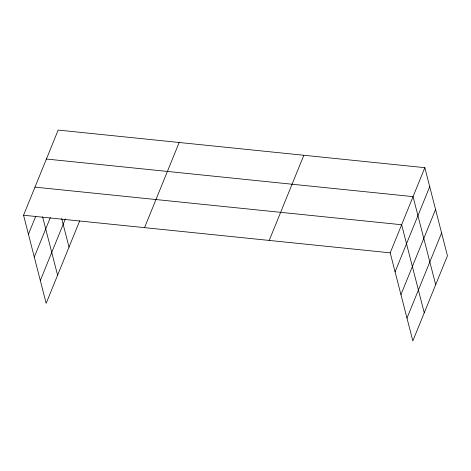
<?xml version="1.0" encoding="UTF-8"?>
<svg xmlns="http://www.w3.org/2000/svg" width="471" height="471" viewBox="0 0 471 471"><rect width="100%" height="100%" fill="white"/><g stroke="black" fill="none" stroke-linecap="round" stroke-linejoin="round"><path stroke-width="0.71" d="M79.693 220.852L46.164 303.324L23.55 215.241L58.174 130.078L424.836 167.676L447.45 255.759L412.826 340.922L390.212 252.839L424.836 167.676M28.431 234.252L35.778 216.183M34.283 257.042L50.332 217.567M40.312 280.528L65.357 218.933M144.55 227.646L179.174 142.483M269.212 240.434L303.836 155.271M395.092 271.849L429.717 186.687M400.945 294.646L435.569 209.483M406.973 318.131L441.598 232.968M46.399 159.033L413.061 196.631L435.681 284.714M34.978 187.134L401.639 224.738L424.253 312.821M23.55 215.241L390.212 252.839M61.701 218.626L69.019 247.116M42.602 216.831L57.592 275.217"/></g></svg>
